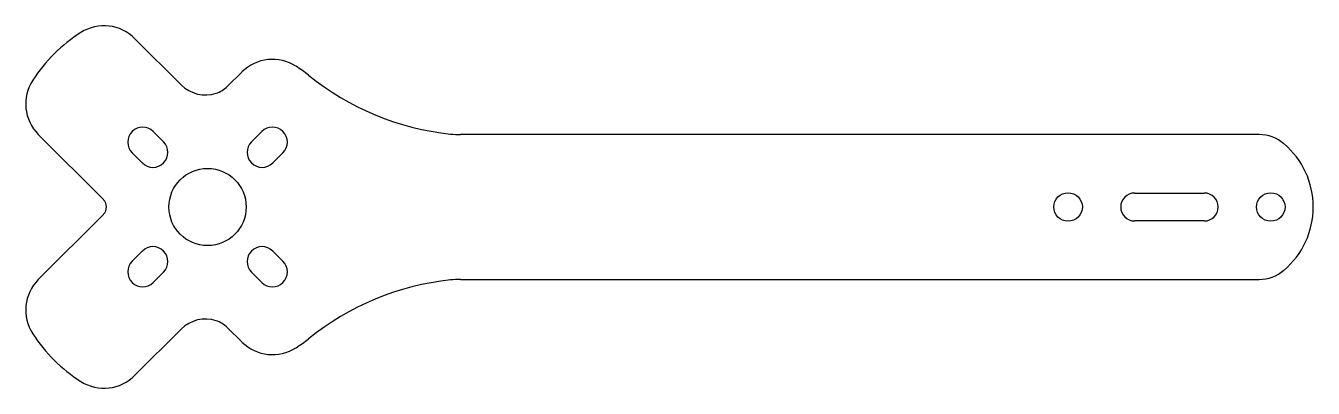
# Model space of a CAD drawing. Extents: x -129 to 4, y -19 to 19.
import ezdxf

# ---------------------------------------------------------------- set-up
doc = ezdxf.new("R2010")
doc.units = 0
doc.header["$MEASUREMENT"] = 0
doc.layers.get('0').update_dxf_attribs({"linetype": 'CONTINUOUS'})

msp = doc.modelspace()

# ---------------------------------------------------------------- linework, layer by layer
for p, q in [((-112.89, 12.65), (-117.69, 17.44)), ((-106.6, 13.99), (-108.1, 12.51)), ((-127.7, 7.51), (-120.94, 0.76)), ((-115.78, 7.81), (-114.72, 6.75)), ((-105.6, 6.75), (-104.54, 7.81)), ((-1.22, 7.5), (-83.94, 7.5)), ((-116.92, 4.56), (-117.98, 5.62)), ((-102.35, 5.62), (-103.41, 4.56)), ((-14.1, 1.45), (-6.9, 1.45)), ((-120.94, -0.76), (-127.7, -7.51)), ((-6.9, -1.45), (-14.1, -1.45)), ((-117.98, -5.62), (-116.92, -4.56)), ((-103.41, -4.56), (-102.35, -5.62)), ((-114.72, -6.75), (-115.78, -7.81)), ((-104.54, -7.81), (-105.6, -6.75)), ((-83.94, -7.5), (-1.22, -7.5)), ((-117.69, -17.44), (-112.89, -12.65)), ((-108.1, -12.51), (-106.6, -13.99))]:
    msp.add_line(p, q)
for centre, radius in [((-110.16, 0), 4), ((-21, 0), 1.48), ((0, 0), 1.48)]:
    msp.add_circle(centre, radius)
for centre, radius, start, end in [((-120.89, 14.28), 4.5, 44.5812, 122.1395), ((-114.4, 4.19), 16.5, 122.5848, 147.1902), ((-103.43, 10.8), 4.5, 57.2883, 134.783), ((-109.91, 0.7), 16.5, 51.8062, 57.2883), ((-82.03, 35.45), 28.05, 230.9304, 263.9281), ((-124.5, 10.68), 4.5, 146.9273, 224.6852), ((-110.38, 15.16), 3.55, 225.0334, 288.006), ((-110.21, 14.64), 3, 288.006, 314.783), ((-116.88, 6.72), 1.55, 45, 225), ((-103.44, 6.72), 1.55, 315, 135), ((-115.82, 5.66), 1.55, 225, 45), ((-104.51, 5.66), 1.55, 135, 315), ((-83.94, 17.5), 10, 263.9281, 270), ((-1.22, 3.5), 4, 49.6574, 90), ((-4.19, 0), 8.59, 310.3426, 49.6574), ((-14.1, 0), 1.45, 90, 270), ((-6.9, 0), 1.45, 270, 90), ((-121.7, 0), 1.07, 314.9804, 45.0196), ((-115.82, -5.66), 1.55, 315, 135), ((-104.51, -5.66), 1.55, 45, 225), ((-116.88, -6.72), 1.55, 135, 315), ((-103.44, -6.72), 1.55, 225, 45), ((-1.22, -3.5), 4, 270, 310.3426), ((-124.5, -10.68), 4.5, 135.3148, 213.0727), ((-82.03, -35.45), 28.05, 96.0719, 129.0696), ((-83.94, -17.5), 10, 90, 96.0719), ((-110.38, -15.16), 3.55, 71.994, 134.9666), ((-110.21, -14.64), 3, 45.217, 71.994), ((-114.4, -4.19), 16.5, 212.8098, 237.4152), ((-103.43, -10.8), 4.5, 225.217, 302.7117), ((-109.91, -0.7), 16.5, 302.7117, 308.1938), ((-120.89, -14.28), 4.5, 237.8605, 315.4188)]:
    msp.add_arc(centre, radius, start, end)

doc.saveas('drawing.dxf')
